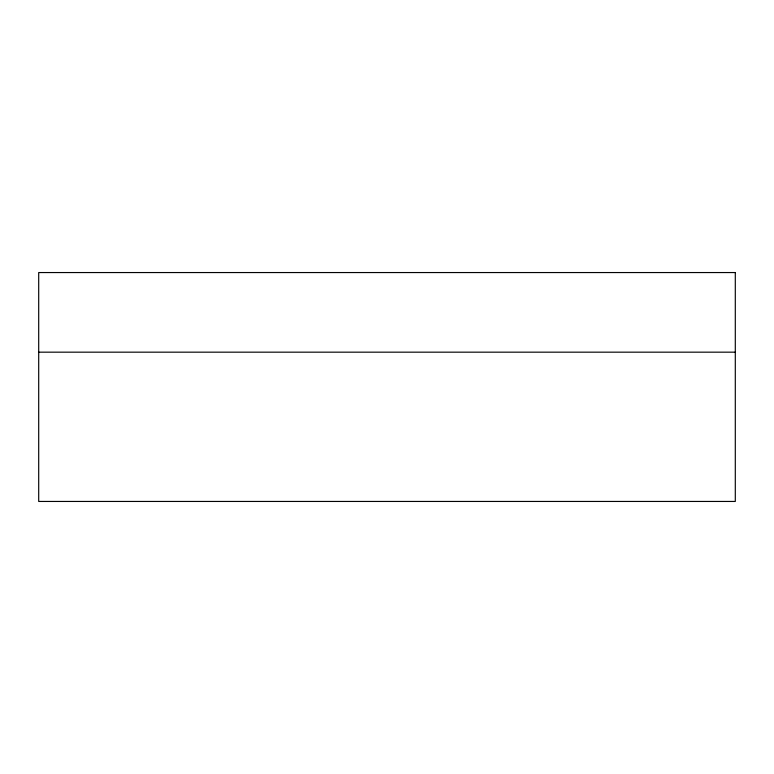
<?xml version="1.0" encoding="UTF-8"?>
<svg xmlns="http://www.w3.org/2000/svg" width="774" height="774" viewBox="0 0 774 774"><rect width="100%" height="100%" fill="white"/><g stroke="black" fill="none" stroke-linecap="round" stroke-linejoin="round"><path stroke-width="1.16" d="M38.7 352.17L735.3 352.17M735.3 272.554L38.7 272.554L38.7 501.446L735.3 501.446L735.3 272.554"/></g></svg>
